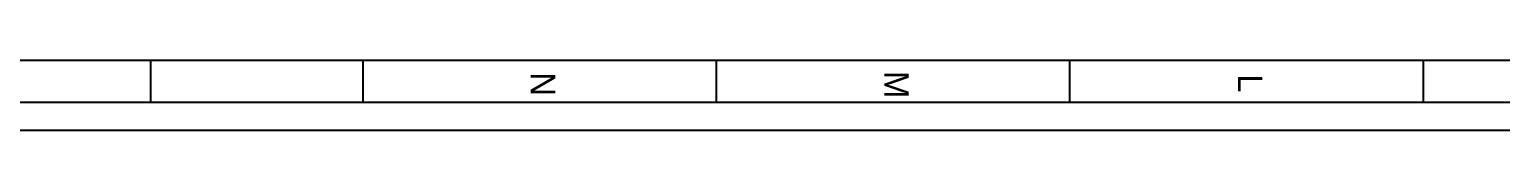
# Model space of a CAD drawing. Header units: millimetres. Extents: x 0 to 33.1, y 1.5 to 45.3.
# Drawn here: x 5.81 to 11.74, y 1.5 to 1.78 of the extents above; entities that cross this region are included whole.
import ezdxf

# ---------------------------------------------------------------- set-up
doc = ezdxf.new("R2010")
doc.units = ezdxf.units.MM
doc.header["$MEASUREMENT"] = 0
doc.layers.get('0').update_dxf_attribs({"linetype": 'CONTINUOUS'})

msp = doc.modelspace()

# ---------------------------------------------------------------- linework, layer by layer
at = {"color": 0, "linetype": 'Continuous'}
for p, q in [((32.7894, 1.78108), (0.311089, 1.78108)), ((6.30279, 1.61111), (6.30279, 1.78108)), ((7.15776, 1.61111), (7.15776, 1.78108)), ((8.58111, 1.61111), (8.58111, 1.78108)), ((10.0028, 1.61111), (10.0028, 1.78108)), ((11.4261, 1.61111), (11.4261, 1.78108)), ((32.9594, 1.61111), (0.141114, 1.61111)), ((33.0728, 1.49778), (0.027778, 1.49778))]:
    msp.add_line(p, q, dxfattribs=at)

# ---------------------------------------------------------------- texts
at = {"color": 0}
for s, p in [('N', (7.83278, 1.73278)), ('M', (9.25611, 1.73778)), ('L', (10.6794, 1.72444))]:
    msp.add_text(s, height=0.098333, rotation=270, dxfattribs=at).set_placement(p)

doc.saveas('drawing.dxf')
